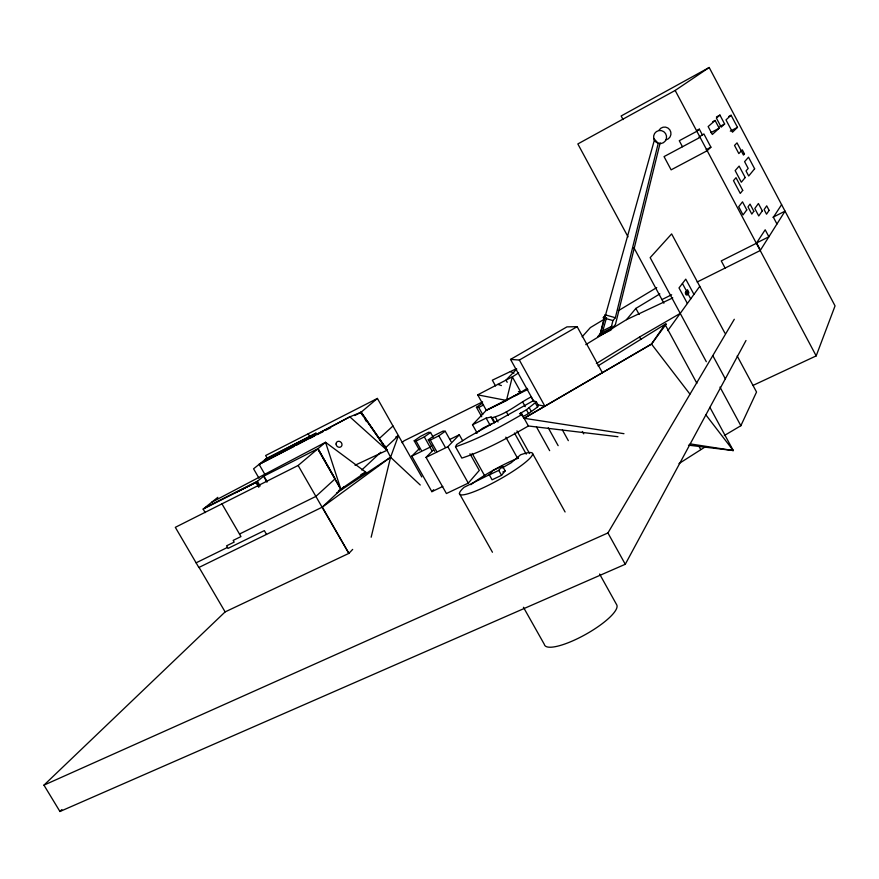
<?xml version="1.0" encoding="UTF-8"?>
<svg xmlns="http://www.w3.org/2000/svg" width="879" height="879" viewBox="0 0 879 879"><rect width="100%" height="100%" fill="white"/><g stroke="black" fill="none" stroke-linecap="round" stroke-linejoin="round"><path stroke-width="1.32" d="M371.158 537.223L390.573 457.256L398.44 435.665L395.781 436.984M612.982 327.384L600.324 333.701L604.928 314.77L615.366 317.715L658.228 143.321L653.767 138.519A6.582 6.494 71.7 0 1 661.382 130.608A6.582 6.494 71.7 0 1 665.304 140.981A6.582 6.494 71.7 0 1 654.372 140.124L653.767 138.519M612.026 326.186L602.862 330.757L597.797 336.624L610.531 330.284L612.927 320.549L615.366 317.715M660.173 142.837L615.454 324.472L610.531 330.284M477.176 433.127L472.517 424.799L486.318 410.295L506.469 400.439L512.325 376.827A27.831 3.164 -29 0 0 518.654 372.817M600.324 333.701L654.372 140.124M602.862 330.757L606.554 317.572M753.16 385.343L816.184 355.896L835.05 305.892L709.199 67.496L621.145 115.984L623.057 119.566M724.329 435.534L740.854 425.733L756.544 392.034L737.195 355.995M617.937 436.709L528.389 425.985C507.04 438.291 485.362 450.433 461.838 458.091L455.498 446.796L456.619 444.576L468.122 437.215L533.399 400.659L536.377 401.835L538.464 405.604L537.574 406.988L528.543 413.58L522.708 416.745M352.666 549.408L348.875 553.385L225.123 611.905L43.95 785.145L59.948 811.504L625.277 564.263L745.996 340.514M43.95 785.145L607.927 532.949L734.295 319.275M455.498 446.796C478.945 438.896 500.623 426.754 521.983 414.459L521.313 413.273L519.566 413.8L526.433 409.779L536.377 401.835M781.607 204.653L773.377 217.245L776.948 223.991M623.969 433.688L524.115 418.283L651.504 344.074L664.996 324.362L666.161 324.142L651.504 344.074L524.115 418.283L523.423 417.075M667.787 330.625L699.772 286.323M501.535 475.319L505.172 470.902L502.425 465.991L493.042 470.463L489.317 474.869L492.086 479.802L501.535 475.319L498.767 470.375L502.425 465.991M585.766 344.656L626.518 319.648L635.858 308.419L659.843 293.916M433.336 449.938L426.04 457.388L446.422 493.526L468.287 483.109L479.297 470.419L469.968 453.784M605.554 314.946L603.06 317.758L612.927 320.549M582.14 336.778L590.38 327.581L604.356 319.165M419.261 448.719L411.79 456.146L431.864 491.669L433.666 489.702M514.622 395.66L514.116 396.198L527.883 389.408M426.04 457.388L447.84 446.741L459.31 434.775L462.64 440.72M516.753 369.026L505.996 380.124L507.205 382.31M411.79 456.146L429.974 447.224L431.798 445.389M59.948 811.504L61.882 809.57M737.481 127.334L732.493 132.202L725.988 119.885L731.097 115.248L737.481 127.334L730.317 131.147M402.088 442.697L404.065 440.808L482.582 401.868M699.025 137.036L703.892 133.949L710.902 147.178L707.188 150.727L671.127 169.856L664.041 156.605L700.08 137.333M420.261 485.01L390.573 457.256L322.329 507.117L348.875 553.385L322.099 507.227L344.063 486.702M361.752 470.001L380.783 452.245M355.028 465.244L387.046 450.257L385.694 447.631L398.44 435.665M724.637 123.983L721.187 127.158L716.407 118.138L719.923 115.072L724.637 123.983L719.791 126.576M719.198 128.191L712.342 134.476L708.144 126.565L715.11 120.467L719.198 128.191L710.913 132.619M379.343 438.478L392.979 426.007M663.678 326.274L666.161 324.142L664.271 325.406M702.519 135.168L699.321 129.158L696.86 131.279L679.269 140.717L682.478 146.738M322.329 507.117L198.841 567.493L175.317 527.334L298.135 465.474L325.527 442.291L365.752 472.133L338.547 490.713M421.777 476.956L377.399 398.429L360.906 412.394L362.236 414.756M205.203 512.6L203.159 509.095L256.042 482.395L263.854 476.033M258.953 478.132L253.57 468.804L266.458 458.475L316.066 433.204L265.249 459.442M309.529 438.566L316.066 433.204M203.159 509.095L217.838 497.338M476.154 432.995L482.791 428.205L491.91 423.634M481.714 416.745L476.462 407.329L482.56 403.032M434.742 451.366L428.249 439.841L430.292 440.104L438.83 435.808L445.246 431.27L451.103 441.697M428.249 439.841L434.655 435.314L443.126 431.051L445.246 431.27M419.415 450.059L414.185 440.786L416.086 441.049L424.315 436.896L430.567 432.501L433.182 437.16M414.185 440.786L420.437 436.413L428.589 432.281L430.567 432.501M628.035 236.858L577.833 143.947L675.171 90.449L709.199 67.496M336.503 493.086L390.573 457.256L384.716 445.686M679.006 463.574L705.441 446.741M527.246 388.353L515.907 395.319M598.017 365.884L664.996 324.362L696.893 383.31M596.369 363.543L639.56 337.009L680.236 313.396M472.517 424.799L486.142 418.107L491.042 417.053L492.207 417.668C506.546 414.141 518.105 403.571 531.147 396.923L533.784 401.681M618.322 310.737L656.745 287.576M533.399 400.659L510.545 359.412L566.944 326.878L577.151 326.669L602.357 372.696M510.545 359.412L519.346 360.049L577.151 326.669M501.964 468.035L510.985 462.914L520.544 454.806A41.774 6.658 -29.2 0 1 524.961 462.706A41.774 6.658 -29.2 0 1 475.836 490.987A41.774 6.658 -29.2 0 1 464.079 487.307L490.548 474.122M506.469 400.439L520.95 392.386L512.325 376.827L477.704 394.847L486.318 410.295L506.469 400.439L477.704 394.847M716.429 116.951L719.923 115.072M296.498 445.181L349.842 416.844L361.126 412.218L385.694 447.631M712.737 121.731L715.11 120.467M696.992 130.411L699.321 129.158M728.702 116.533L731.097 115.248M706.156 149.705L710.902 147.178M211.663 502.283L325.527 442.291L340.964 489.526L317.726 448.894M265.095 474.759L259.107 464.365L349.842 416.844L387.046 450.257L361.126 412.218L354.786 415.514M360.917 474.649L365.752 472.133M486.318 410.295L520.95 392.386L518.423 391.507M259.107 464.365L294.08 446.422M377.399 398.429L265.634 455.531L266.996 457.882M309.76 438.379L314.66 435.885M317.099 434.644L319.549 433.391M320.538 432.962L322.989 431.71M325.659 430.281L330.548 427.787M772.96 217.267L785.035 211.158L760.214 250.537L697.168 282.016M239.495 534.047L315.891 496.404L335.174 478.769L317.978 448.675L263.59 476.253L266.996 482.175M235.737 492.636L256.272 482.263L258.931 486.856M476.462 407.329L478.736 407.416L483.56 404.977M204.587 507.952L257.393 481.296L260.118 486.01M756.775 242.857L768.883 236.781L765.18 229.793L756.369 243.296L721.263 260.898L725.098 268.062M661.942 299.596L671.655 294.751M196.094 562.824L227.485 547.419M449.795 439.445L459.31 434.775M431.864 491.669L442.807 486.428M516.434 368.686L492.339 380.178L495.547 385.958M489.317 474.869L498.767 470.375M502.821 472.023L505.172 470.902M626.518 319.648L672.776 297.893M688.499 445.17L733.273 450.542L709.88 407.318M690.092 443.884L733.273 450.542L705.738 414.69M538.146 404.9L544.87 406.186L519.346 360.049M729.24 449.729L733.273 450.542M497.866 384.354L501.404 385.584M510.347 371.586L513.962 373.114M686.96 290.608C691.564 298.146 686.103 285.488 687.433 291.345M651.504 344.074L689.883 394.045M387.046 450.257L360.906 412.394L362.928 415.91M685.202 292.795L685.873 293.938M199.05 567.394L225.123 611.905M221.947 503.854L240.967 536.575L233.177 540.409L234.166 542.101L226.562 545.837L228.046 548.386L264.337 530.619L266.524 534.399M256.042 482.395L258.701 486.999M264.535 477.22L266.579 480.769M298.135 465.474L322.099 507.227M308.166 433.797L310.188 437.324M361.126 412.218L363.126 415.745M364.466 418.107L366.466 421.634M416.086 441.049L421.349 450.367M447.84 446.741L468.287 483.109M438.83 435.808L445.367 447.433M430.292 440.104L436.83 451.707M459.431 493.602L492.449 552.243M523.444 607.279L544.332 644.373A41.313 10.658 -29.3 0 0 583.887 635.374A41.313 10.658 -29.3 0 0 616.849 605.071L599.599 574.042M424.315 436.896L429.578 446.235M429.974 447.224L431.985 450.795M317.978 448.675L340.964 489.526M472.155 453.421L484.714 475.836M492.207 417.668L494.877 422.458M491.042 417.053L494.35 422.997M486.142 418.107L490.141 425.271M478.736 407.416L482.703 414.514M521.313 413.273L528.389 425.985M520.599 412.943L522.181 415.789M532.564 453.498L565.087 511.974M506.348 411.822L508.337 415.393M516.962 430.897L529.565 453.542M514.457 433.006L526.246 454.168M495.382 417.217L498.03 421.975M505.81 437.138L517.764 458.585M607.927 532.949L625.277 564.263M535.487 403.208L537.574 406.988M548.265 427.831L558.143 445.664M529.213 407.713L531.312 411.504M522.609 401.912L525.257 406.669M536.465 426.886L549.661 450.674M526.433 409.779L528.543 413.58M582.381 431.457L583.7 433.852M562.406 429.93L568.328 440.654M635.858 308.419L639.132 314.44M639.56 337.009L640.868 339.404M698.761 445.95L700.717 449.543M633.902 247.713L663.898 303.222M682.423 283.488L690.707 298.882M687.389 303.486L679.006 287.927L685.763 279.148L693.949 294.388M712.803 355.61L725.318 378.838M706.309 361.708L650.163 257.657L671.633 233.913L724.933 333.174M719.989 387.079L740.854 425.733M756.588 242.956L760.434 250.185M675.171 90.449L816.184 355.896M687.653 291.773L688.026 293.125M686.049 294.344L686.246 295.058M470.814 484.714A41.774 6.713 -29.2 0 1 518.522 457.992M659.096 130.103A6.494 6.406 73.8 0 1 669.765 129.762A6.494 6.406 73.8 0 1 666.051 139.849M687.301 294.795L685.576 291.839L687.301 294.795M769.114 210.378L766.532 214.19L764.104 209.598L766.708 205.84L769.114 210.378M762.302 210.872L758.753 215.959L754.797 208.499L758.412 203.521L762.302 210.872M753.841 211.257L751.798 214.08L747.974 206.873L750.051 204.104L753.841 211.257M746.787 209.905L743.03 214.926L738.69 206.752L742.502 201.84L746.787 209.905M742.722 190.369L740.272 193.424L733.482 180.635L736.009 177.701L742.722 190.369M754.632 168.779L748.699 175.987L746.029 170.944L748.172 168.416L744.601 161.659L748.512 157.198L754.632 168.779M745.205 177.547L741.327 182.217L735.163 170.592L739.129 166.098L745.205 177.547M744.469 153.946L743.458 155.067L737.02 142.881L734.536 145.442L738.843 153.583L742.305 149.848L744.469 153.946M336.064 444.027A3.164 2.813 48.6 0 0 340.591 447.026A3.164 2.813 48.6 0 0 340.448 441.818A3.164 2.813 48.6 0 0 336.064 444.027"/></g></svg>
